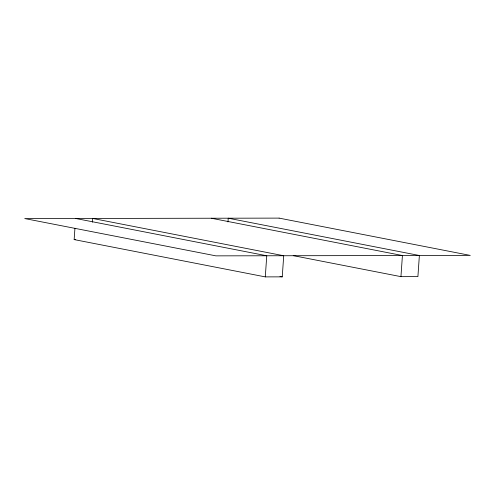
<?xml version="1.0" encoding="UTF-8"?>
<svg xmlns="http://www.w3.org/2000/svg" width="495" height="495" viewBox="0 0 495 495"><rect width="100%" height="100%" fill="white"/><g stroke="black" fill="none" stroke-linecap="round" stroke-linejoin="round"><path stroke-width="0.74" d="M92.317 222.212L92.577 218.437L283.722 255.742L282.243 276.86L265.283 276.884L74.145 239.586L74.937 228.275M227.972 221.97L228.238 218.202L419.376 255.5L417.904 276.618L400.944 276.649L293.238 255.63M265.283 276.884L266.762 255.773L75.624 218.468M400.944 276.649L402.423 255.531L211.278 218.233M74.145 239.586L75.686 239.586M279.966 276.414L282.243 276.86M279.112 218.116L24.75 218.561L215.888 255.859L470.25 255.414L279.112 218.116"/></g></svg>
